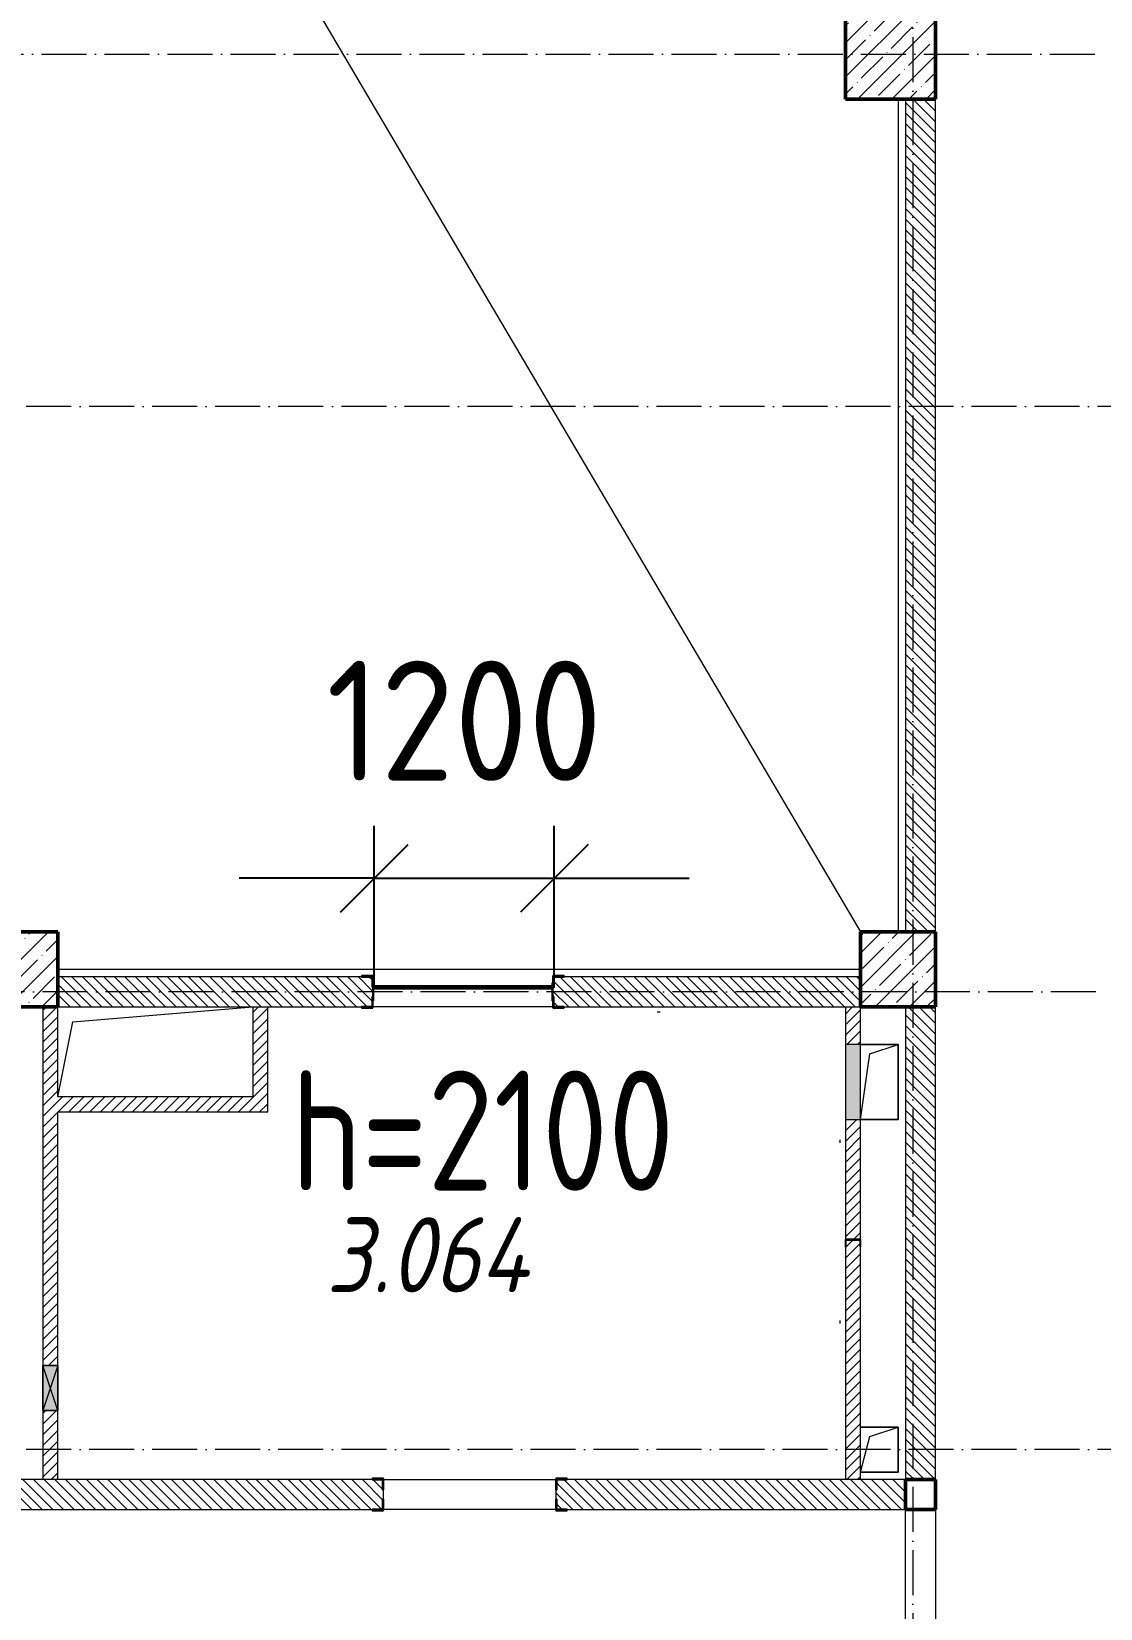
# Model space of a CAD drawing. Header units: millimetres. Extents: x 2294 to 908349, y -83289 to 219220.
# Drawn here: x 248809 to 255934, y 14347 to 24856 of the extents above; entities that cross this region are included whole.
import ezdxf

# ---------------------------------------------------------------- set-up
doc = ezdxf.new("R2010")
doc.units = ezdxf.units.MM
doc.linetypes.add('50_200_ШТРИХ_1Т_ш5_п1_п1_', pattern=[700, 500, -100, 0, -100])
for name, color, linetype, lineweight in [('A-DETL-____-OTLN-4', 7, 'Continuous', 18), ('A-DETL-GENF-OTLN', 7, 'Continuous', 9), ('A-FLOR-____-OTLN', 7, 'Continuous', 9), ('A-GENM-____-MCUT', 7, 'Continuous', 25), ('A-GENM-____-OTLN', 7, 'Continuous', 9), ('A-GENM-____-OTLN-1', 7, 'Continuous', 25), ('A-GLAZ-____-OTLN', 7, 'Continuous', 9), ('A-WALL-____-MCUT-3', 7, 'Continuous', 9), ('A-WALL-____-PATT-1', 7, 'Continuous', 9), ('A-WALL-FNSH-MCUT-1', 7, 'Continuous', 9), ('I-WALL-____-OTLN', 7, 'Continuous', 9), ('S-COLS-____-MCUT', 7, 'Continuous', 50), ('S-COLS-____-OTLN', 7, 'Continuous', 9), ('S-GRID-____-OTLN-1', 7, '50_200_ШТРИХ_1Т_ш5_п1_п1_', 9), ('Марки помещений', 7, 'Continuous', 9)]:
    doc.layers.add(name, color=color, linetype=linetype, lineweight=lineweight)
doc.styles.add('ISOCPEUR_I_2', font='isocpeui.ttf', dxfattribs={"width": 0.85, "height": 2.3})
doc.styles.get("Standard").update_dxf_attribs({"font": 'arial.ttf'})
doc.styles.add('СПДС', font='isocpeur.ttf', dxfattribs={"width": 0.9})
doc.dimstyles.new('Размера А3', dxfattribs={"dimtxt": 800, "dimasz": 450, "dimexe": 350, "dimexo": 100, "dimgap": 200, "dimtad": 1, "dimdec": 0, "dimrnd": 10, "dimzin": 0, "dimdsep": 46, "dimtxsty": 'СПДС', "dimblk": 'ARROWHEAD_6', "dimcen": 1, "dimclrd": 5, "dimclre": 5, "dimclrt": 5, "dimazin": 0, "dimtfac": 1, "dimtdec": 0, "dimtmove": 2, "dimatfit": 3, "dimfxl": 1, "dimtolj": 1, "dimtzin": 0, "dimarcsym": 0})
pattern_1 = [(45, (165583.507, 6025.276), (-35.35534, 35.35534), [])]
pattern_2 = [(135, (165583.507, 6025.276), (-35.35534, -35.35534), [])]

# ---------------------------------------------------------------- blocks, each defined once
blk = doc.blocks.new('3osi')
at = {"layer": 'S-GRID-____-OTLN-1', "color": 251, "ltscale": 0.6, "true_color": 0x636466}
for p, q in [((254683.5, 55906.2), (254683.5, 1542.7)), ((232910.3, 24706.3), (255902.3, 24706.3)), ((269657.9, 22356.3), (232910.3, 22356.3)), ((255902.3, 18456.3), (232910.3, 18456.3)), ((269657.9, 15406.3), (161153.7, 15406.3))]:
    blk.add_line(p, q, dxfattribs=at)
blk = doc.blocks.new('BSC_Колонна _Прямоугольная - 500х500-V13-АР1_План отверстий 3 этажа в осях 1-64_А-ГГ')
at = {"layer": 'S-COLS-____-OTLN'}
h = blk.add_hatch(dxfattribs=at)
h.set_pattern_fill('FP_49', color=256, style=0, pattern_type=2)
h.set_pattern_definition([(45, (-89000, -12581.04), (-114.04925, 114.04925), []), (45, (-88885.95, -12581.04), (-114.04925, 114.04925), [201.613, -40.323, 3.353, -36.97])])
h.paths.add_polyline_path([(-250, -250), (250, -250), (250, 250), (-250, 250)], flags=0)
at = {"layer": 'S-COLS-____-MCUT'}
for p, q in [((250, 250), (-250, 250)), ((-250, 250), (-250, -250)), ((250, -250), (250, 250)), ((-250, -250), (250, -250))]:
    blk.add_line(p, q, dxfattribs=at)
blk = doc.blocks.new('BSC_Колонна _Прямоугольная - 600х600-V20-АР1_План отверстий 3 этажа в осях 1-64_А-ГГ')
at = {"layer": 'S-COLS-____-OTLN'}
h = blk.add_hatch(dxfattribs=at)
h.set_pattern_fill('FP_57', color=256, style=0, pattern_type=2)
h.set_pattern_definition([(45, (-88950, -18681.04), (-114.04925, 114.04925), []), (45, (-88835.95, -18681.04), (-114.04925, 114.04925), [201.613, -40.323, 3.353, -36.97])])
h.paths.add_polyline_path([(-300, -300), (300, -300), (300, 300), (-300, 300)], flags=0)
at = {"layer": 'S-COLS-____-MCUT'}
for p, q in [((300, 300), (-300, 300)), ((-300, 300), (-300, -300)), ((300, -300), (300, 300)), ((-300, -300), (300, -300))]:
    blk.add_line(p, q, dxfattribs=at)
blk = doc.blocks.new('BSC_Колонна _Прямоугольная - 500х500-V24-АР1_План отверстий 3 этажа в осях 1-64_А-ГГ')
at = {"layer": 'S-COLS-____-OTLN'}
h = blk.add_hatch(dxfattribs=at)
h.set_pattern_fill('FP_61', color=256, style=0, pattern_type=2)
h.set_pattern_definition([(45, (-83150, -12581.04), (-114.04925, 114.04925), []), (45, (-83035.95, -12581.04), (-114.04925, 114.04925), [201.613, -40.323, 3.353, -36.97])])
h.paths.add_polyline_path([(-250, -250), (250, -250), (250, 250), (-250, 250)], flags=0)
at = {"layer": 'S-COLS-____-MCUT'}
for p, q in [((250, 250), (-250, 250)), ((-250, 250), (-250, -250)), ((250, -250), (250, 250)), ((-250, -250), (250, -250))]:
    blk.add_line(p, q, dxfattribs=at)
blk = doc.blocks.new('154_Стойка_СКБ_Уголок - СМ-2180_200-28268025-АР1_План отверстий 3 этажа в осях 1-64_А-ГГ')
at = {"layer": 'A-GENM-____-MCUT'}
for p, q in [((125, 156), (125, 81)), ((200, 156), (125, 156)), ((131, 81), (131, 150)), ((131, 150), (200, 150)), ((200, 150), (200, 156)), ((125, 81), (131, 81)), ((131, 19), (125, 19)), ((125, 19), (125, -56)), ((131, -50), (131, 19)), ((125, -56), (200, -56)), ((200, -50), (131, -50)), ((200, -56), (200, -50))]:
    blk.add_line(p, q, dxfattribs=at)
blk = doc.blocks.new('154_Стойка_СКБ_Уголок - СМ-2480_200-28346303-АР1_План отверстий 3 этажа в осях 1-64_А-ГГ')
at = {"layer": 'A-GENM-____-MCUT'}
for p, q in [((125, 156), (125, 81)), ((200, 156), (125, 156)), ((131, 81), (131, 150)), ((131, 150), (200, 150)), ((200, 150), (200, 156)), ((125, 81), (131, 81)), ((131, 19), (125, 19)), ((125, 19), (125, -56)), ((131, -50), (131, 19)), ((125, -56), (200, -56)), ((200, -50), (131, -50)), ((200, -56), (200, -50))]:
    blk.add_line(p, q, dxfattribs=at)
blk = doc.blocks.new('Стойка_Влож_Полоса боковая - Полоса-28213942-АР1_План отверстий 3 этажа в осях 1-64_А-ГГ')
at = {"layer": 'A-GENM-____-OTLN'}
for p, q in [((-5, 60), (0, 60)), ((-5, -60), (-5, 60)), ((0, 31), (0, -31)), ((0, -60), (-5, -60))]:
    blk.add_line(p, q, dxfattribs=at)
blk = doc.blocks.new('154_Фахверк_СКБ_Швеллер - Тип_100_3960-28331862-АР1_План отверстий 3 этажа в осях 1-64_А-ГГ')
at = {"layer": 'A-GENM-____-MCUT'}
for p, q in [((175, 50), (125, 50)), ((125, 50), (125, -50)), ((128, 47), (175, 47)), ((128, -47), (128, 47)), ((175, 47), (175, 50)), ((125, -50), (175, -50)), ((175, -47), (128, -47)), ((175, -50), (175, -47))]:
    blk.add_line(p, q, dxfattribs=at)
blk = doc.blocks.new('AR_Отверстие Ниша - Лючок-32402155-АР1_План отверстий 3 этажа в осях 1-64_А-ГГ')
at = {"layer": 'A-GLAZ-____-OTLN'}
blk.add_hatch(color=256, dxfattribs=at).paths.add_polyline_path([(250, 50), (-250, 50), (-250, -50), (250, -50)], flags=0)
for p, q in [((250, 50), (-250, 50)), ((-250, 50), (-250, -50)), ((250, -50), (250, 50)), ((-250, -50), (250, -50))]:
    blk.add_line(p, q, dxfattribs=at)
blk = doc.blocks.new('AR_Отверстие прямоугольное _в плите_ - AR_Отверстие прямоугольное _в плите_-V171-АР1_План отверстий 3 этажа в осях 1-64_А-ГГ')
at = {"layer": 'A-GENM-____-OTLN'}
for p, q in [((125, 250), (-125, 250)), ((-63, 188), (125, 250)), ((125, -250), (125, 250)), ((-125, -250), (-63, 188)), ((-125, -250), (125, -250))]:
    blk.add_line(p, q, dxfattribs=at)
blk = doc.blocks.new('AR_Отверстие прямоугольное _в плите_ - AR_Отверстие прямоугольное _в плите_-30552510-АР1_План отверстий 3 этажа в осях 1-64_А-ГГ')
at = {"layer": 'A-GENM-____-OTLN'}
for p, q in [((-550, 200), (650, 300)), ((-650, -300), (-550, 200))]:
    blk.add_line(p, q, dxfattribs=at)
blk = doc.blocks.new('AR_Отверстие прямоугольное _в плите_ - AR_Отверстие прямоугольное _в плите_-30552590-АР1_План отверстий 3 этажа в осях 1-64_А-ГГ')
at = {"layer": 'A-GENM-____-OTLN'}
for p, q in [((125, 150), (-125, 150)), ((-63, 88), (125, 150)), ((125, -150), (125, 150)), ((-125, -150), (-63, 88)), ((-125, -150), (125, -150))]:
    blk.add_line(p, q, dxfattribs=at)
blk = doc.blocks.new('BSC_Колонна _Прямоугольная1 - 200х200 _металл_-35216022-АР1_План отверстий 3 этажа в осях 1-64_А-ГГ')
at = {"layer": 'S-COLS-____-MCUT'}
for p, q in [((100, 100), (-100, 100)), ((-100, 100), (-100, -100)), ((100, -100), (100, 100)), ((-100, -100), (100, -100))]:
    blk.add_line(p, q, dxfattribs=at)
blk = doc.blocks.new('AR_Отверстие прямоугольное _в стене__БезПР - AR_Отверстие прямоугольное _в стене__БезПР-36899009-АР1_План отверстий 3 этажа в осях 1-64_А-ГГ')
at = {"layer": 'A-GLAZ-____-OTLN'}
blk.add_hatch(color=256, dxfattribs=at).paths.add_polyline_path([(150, 50), (-150, 50), (-150, -50), (150, -50)], flags=0)
at = {"layer": 'A-DETL-GENF-OTLN'}
for p, q in [((-150, -50), (-150, 50)), ((-150, 50), (150, 50)), ((150, 50), (-150, -50)), ((-150, 50), (150, -50)), ((150, 50), (-150, 50)), ((-150, 50), (-150, -50)), ((150, 50), (150, -50)), ((150, -50), (150, 50)), ((150, -50), (-150, -50)), ((-150, -50), (150, -50))]:
    blk.add_line(p, q, dxfattribs=at)
at = {"layer": 'A-GLAZ-____-OTLN'}
blk.add_line((150, 50), (-150, 50), dxfattribs=at)
blk = doc.blocks.new('3floor')
at = {"layer": 'A-WALL-____-PATT-1'}
h = blk.add_hatch(dxfattribs=at)
h.set_pattern_fill('FP_6', color=256, style=0, pattern_type=2)
h.set_pattern_definition(pattern_2)
h.paths.add_polyline_path([(254834, 18856), (254834, 24406), (254634, 24406), (254634, 18856)], flags=0)
h = blk.add_hatch(dxfattribs=at)
h.set_pattern_fill('FP_6', color=256, style=0, pattern_type=2)
h.set_pattern_definition(pattern_2)
h.paths.add_polyline_path([(252290, 18356), (254334, 18356), (254334, 18556), (252290, 18556), (252290, 18487), (252284, 18487), (252284, 18425), (252290, 18425), (252290, 18357)], flags=0)
h.paths.add_polyline_path([(251009, 18356), (251078, 18356), (251078, 18425), (251084, 18425), (251084, 18487), (251078, 18487), (251078, 18556), (248984, 18556), (248984, 18356), (250408, 18356)], flags=0)
h = blk.add_hatch(dxfattribs=at)
h.set_pattern_fill('FP_5', color=256, style=0, pattern_type=2)
h.set_pattern_definition(pattern_1)
h.paths.add_polyline_path([(248884, 15206), (248984, 15206), (248984, 15666), (248884, 15666)], flags=0)
h.paths.add_polyline_path([(248884, 15966), (248984, 15966), (248984, 18356), (248884, 18356), (248884, 17080)], flags=0)
h = blk.add_hatch(dxfattribs=at)
h.set_pattern_fill('FP_5', color=256, style=0, pattern_type=2)
h.set_pattern_definition(pattern_1)
h.paths.add_polyline_path([(250384, 17756), (250384, 18356), (250284, 18356), (250284, 17756)], flags=0)
h = blk.add_hatch(dxfattribs=at)
h.set_pattern_fill('FP_5', color=256, style=0, pattern_type=2)
h.set_pattern_definition(pattern_1)
h.paths.add_polyline_path([(254234, 15206), (254334, 15206), (254334, 16756), (254331, 16756), (254331, 16803), (254237, 16803), (254237, 16756), (254234, 16756)], flags=0)
h.paths.add_polyline_path([(254334, 16806), (254334, 17606), (254234, 17606), (254234, 16806), (254331, 16806)], flags=0)
h.paths.add_polyline_path([(254234, 18106), (254334, 18106), (254334, 18356), (254234, 18356)], flags=0)
h = blk.add_hatch(dxfattribs=at)
h.set_pattern_fill('FP_6', color=256, style=0, pattern_type=2)
h.set_pattern_definition(pattern_2)
h.paths.add_polyline_path([(254834, 15206), (254834, 18356), (254634, 18356), (254634, 15206)], flags=0)
h = blk.add_hatch(dxfattribs=at)
h.set_pattern_fill('FP_5', color=256, style=0, pattern_type=2)
h.set_pattern_definition(pattern_1)
h.paths.add_polyline_path([(248984, 17656), (250384, 17656), (250384, 17756), (248984, 17756)], flags=0)
h = blk.add_hatch(dxfattribs=at)
h.set_pattern_fill('FP_6', color=256, style=0, pattern_type=2)
h.set_pattern_definition(pattern_2)
h.paths.add_polyline_path([(254634, 15006), (254634, 15206), (252310, 15206), (252310, 15137), (252304, 15137), (252304, 15075), (252310, 15075), (252310, 15006), (253943, 15006)], flags=0)
h.paths.add_polyline_path([(250408, 15006), (251148, 15006), (251148, 15075), (251154, 15075), (251154, 15137), (251148, 15137), (251148, 15206), (245740, 15206), (245740, 15137), (245734, 15137), (245734, 15075), (245740, 15075), (245740, 15006), (248641, 15006)], flags=0)
h.paths.add_polyline_path([(244509, 15006), (244578, 15006), (244578, 15075), (244584, 15075), (244584, 15137), (244578, 15137), (244578, 15206), (243584, 15206), (243584, 15006)], flags=0)
at = {"layer": 'A-DETL-____-OTLN-4'}
blk.add_line((236934, 48356), (254334, 18856), dxfattribs=at)
at = {"layer": 'A-FLOR-____-OTLN'}
for p, q in [((254584, 24406), (254584, 18856)), ((254334, 18606), (248984, 18606)), ((254334, 18106), (254584, 18106)), ((254584, 18106), (254584, 17606)), ((254584, 17606), (254334, 17606)), ((254334, 15556), (254584, 15556)), ((254584, 15556), (254584, 15256)), ((254584, 15256), (254334, 15256))]:
    blk.add_line(p, q, dxfattribs=at)
at = {"layer": 'A-WALL-____-MCUT-3'}
for p, q in [((254634, 24406), (254634, 18856)), ((254834, 18856), (254834, 24406)), ((251009, 18556), (248984, 18556)), ((254334, 18556), (252359, 18556)), ((248984, 18356), (251009, 18356)), ((252359, 18356), (254334, 18356)), ((254634, 18356), (254634, 15206)), ((254834, 15206), (254834, 18356)), ((251079, 15206), (247029, 15206)), ((251154, 15075), (251154, 15137)), ((252304, 15137), (252304, 15075)), ((254634, 15206), (252379, 15206)), ((245809, 15006), (251079, 15006)), ((252379, 15006), (254634, 15006))]:
    blk.add_line(p, q, dxfattribs=at)
at = {"layer": 'A-WALL-FNSH-MCUT-1'}
for p, q in [((248884, 18356), (248884, 15966)), ((248984, 17756), (248984, 18356)), ((250284, 18356), (250284, 17756)), ((250384, 17656), (250384, 18356)), ((252999, 18321), (252979, 18321)), ((254234, 18356), (254234, 18106)), ((254334, 18106), (254334, 18356)), ((250284, 17756), (248984, 17756)), ((248984, 15966), (248984, 17656)), ((248984, 17656), (250384, 17656)), ((254234, 17606), (254234, 16806)), ((254334, 16806), (254334, 17606)), ((254199, 17451), (254199, 17471)), ((254234, 16756), (254234, 15206)), ((254334, 15206), (254334, 16756)), ((254199, 16246), (254199, 16266)), ((248884, 15666), (248884, 15206)), ((248984, 15206), (248984, 15666))]:
    blk.add_line(p, q, dxfattribs=at)
at = {"layer": 'I-WALL-____-OTLN'}
for p, q in [((252284, 18356), (251084, 18356)), ((251154, 15206), (252304, 15206)), ((252304, 15006), (251154, 15006)), ((254634, 12806), (254634, 15006)), ((254834, 15006), (254834, 12806))]:
    blk.add_line(p, q, dxfattribs=at)
at = {"layer": 'A-GENM-____-OTLN', "rotation": 180}
blk.add_blockref('Стойка_Влож_Полоса боковая - Полоса-28213942-АР1_План отверстий 3 этажа в осях 1-64_А-ГГ', (251084, 18456), dxfattribs=at)
at = {"layer": 'A-GENM-____-OTLN'}
for name, p in [('Стойка_Влож_Полоса боковая - Полоса-28213942-АР1_План отверстий 3 этажа в осях 1-64_А-ГГ', (252284, 18456)), ('AR_Отверстие прямоугольное _в плите_ - AR_Отверстие прямоугольное _в плите_-30552510-АР1_План отверстий 3 этажа в осях 1-64_А-ГГ', (249634, 18056)), ('AR_Отверстие прямоугольное _в плите_ - AR_Отверстие прямоугольное _в плите_-V171-АР1_План отверстий 3 этажа в осях 1-64_А-ГГ', (254459, 17856)), ('AR_Отверстие прямоугольное _в плите_ - AR_Отверстие прямоугольное _в плите_-30552590-АР1_План отверстий 3 этажа в осях 1-64_А-ГГ', (254459, 15406))]:
    blk.add_blockref(name, p, dxfattribs=at)
at = {"layer": 'A-GENM-____-OTLN-1'}
for name, p, rotation in [('154_Стойка_СКБ_Уголок - СМ-2480_200-28346303-АР1_План отверстий 3 этажа в осях 1-64_А-ГГ', (251209, 18506), 180), ('154_Фахверк_СКБ_Швеллер - Тип_100_3960-28331862-АР1_План отверстий 3 этажа в осях 1-64_А-ГГ', (254284, 16931), 270), ('154_Стойка_СКБ_Уголок - СМ-2180_200-28268025-АР1_План отверстий 3 этажа в осях 1-64_А-ГГ', (251279, 15156), 180)]:
    blk.add_blockref(name, p, dxfattribs=dict(at, rotation=rotation))
for name, p in [('154_Стойка_СКБ_Уголок - СМ-2480_200-28346303-АР1_План отверстий 3 этажа в осях 1-64_А-ГГ', (252159, 18406)), ('154_Стойка_СКБ_Уголок - СМ-2180_200-28268025-АР1_План отверстий 3 этажа в осях 1-64_А-ГГ', (252179, 15056))]:
    blk.add_blockref(name, p, dxfattribs=at)
at = {"layer": 'A-GLAZ-____-OTLN', "rotation": 270}
for name, p in [('AR_Отверстие Ниша - Лючок-32402155-АР1_План отверстий 3 этажа в осях 1-64_А-ГГ', (254284, 17856)), ('AR_Отверстие прямоугольное _в стене__БезПР - AR_Отверстие прямоугольное _в стене__БезПР-36899009-АР1_План отверстий 3 этажа в осях 1-64_А-ГГ', (248934, 15816))]:
    blk.add_blockref(name, p, dxfattribs=at)
at = {"layer": 'S-COLS-____-OTLN'}
for name, p in [('BSC_Колонна _Прямоугольная - 600х600-V20-АР1_План отверстий 3 этажа в осях 1-64_А-ГГ', (254534, 24706)), ('BSC_Колонна _Прямоугольная - 500х500-V24-АР1_План отверстий 3 этажа в осях 1-64_А-ГГ', (248734, 18606)), ('BSC_Колонна _Прямоугольная - 500х500-V13-АР1_План отверстий 3 этажа в осях 1-64_А-ГГ', (254584, 18606))]:
    blk.add_blockref(name, p, dxfattribs=at)
at = {"layer": 'S-COLS-____-OTLN', "rotation": 270.0000000000001}
blk.add_blockref('BSC_Колонна _Прямоугольная1 - 200х200 _металл_-35216022-АР1_План отверстий 3 этажа в осях 1-64_А-ГГ', (254734, 15106), dxfattribs=at)
at = {"layer": 'Марки помещений', "insert": (250773, 16954), "char_height": 500, "width": 817.72, "attachment_point": 1, "style": 'ISOCPEUR_I_2'}
blk.add_mtext('3.064', dxfattribs=at)
blk = doc.blocks.new('ARROWHEAD_6')
at = {"color": 0, "linetype": 'Continuous'}
for p, q in [((-0.5, -0.5), (0.5, 0.5)), ((0, 0), (-1, 0))]:
    blk.add_line(p, q, dxfattribs=at)
blk = doc.blocks.new('*D2469')
at = {"color": 5, "lineweight": -2, "transparency": 16777216}
for p, q in [((251093, 18484), (251093, 19563)), ((252293, 18484), (252293, 19563)), ((250643, 19213), (250193, 19213)), ((251093, 19213), (252293, 19213)), ((252743, 19213), (253193, 19213))]:
    blk.add_line(p, q, dxfattribs=at)
at = {"layer": 'Defpoints', "color": 0, "transparency": 16777216}
for p in [(252293, 19213), (251093, 18384), (252293, 18384)]:
    blk.add_point(p, dxfattribs=at)
at = {"color": 5, "lineweight": -2, "transparency": 16777216, "xscale": 450, "yscale": 450, "zscale": 450}
blk.add_blockref('ARROWHEAD_6', (251093, 19213), dxfattribs=at)
at = {"color": 5, "lineweight": -2, "transparency": 16777216, "xscale": 450, "yscale": 450, "zscale": 450, "rotation": 180}
blk.add_blockref('ARROWHEAD_6', (252293, 19213), dxfattribs=at)
at = {"color": 5, "transparency": 16777216, "insert": (251693, 20263), "char_height": 800, "attachment_point": 5, "style": 'СПДС'}
blk.add_mtext('\\A1;1200', dxfattribs=at)

msp = doc.modelspace()

# ---------------------------------------------------------------- linework, layer by layer
at = {"color": 1, "lineweight": 60}
msp.add_lwpolyline([(251083.5, 18487.3), (252283.5, 18487.3)], dxfattribs=at)

# ---------------------------------------------------------------- block references
for name in ['3osi', '3floor']:
    msp.add_blockref(name, (0, 0))

# ---------------------------------------------------------------- texts
at = {"color": 5, "insert": (250534.5, 17931.4), "char_height": 800, "attachment_point": 1}
msp.add_mtext_dynamic_manual_height_columns('{\\fГОСТ тип А|b0|i0|c0|p34;h=\\fГОСТ тип А|b0|i0|c204|p34;21\\fГОСТ тип А|b0|i0|c0|p34;00}', width=4795.892, gutter_width=1772.3, heights=[982.9], dxfattribs=at)

# ---------------------------------------------------------------- dimensions: what is measured, and where the dimension line sits
at = {"color": 0}
dim = msp.add_linear_dim(base=(252292.9, 19213.3), p1=(251092.9, 18383.6), p2=(252292.9, 18383.6), dimstyle='Размера А3', dxfattribs=at)
dim.commit()
dim.dimension.update_dxf_attribs({"geometry": '*D2469', "text_midpoint": (251692.9, 20263.3)})

doc.saveas('drawing.dxf')
